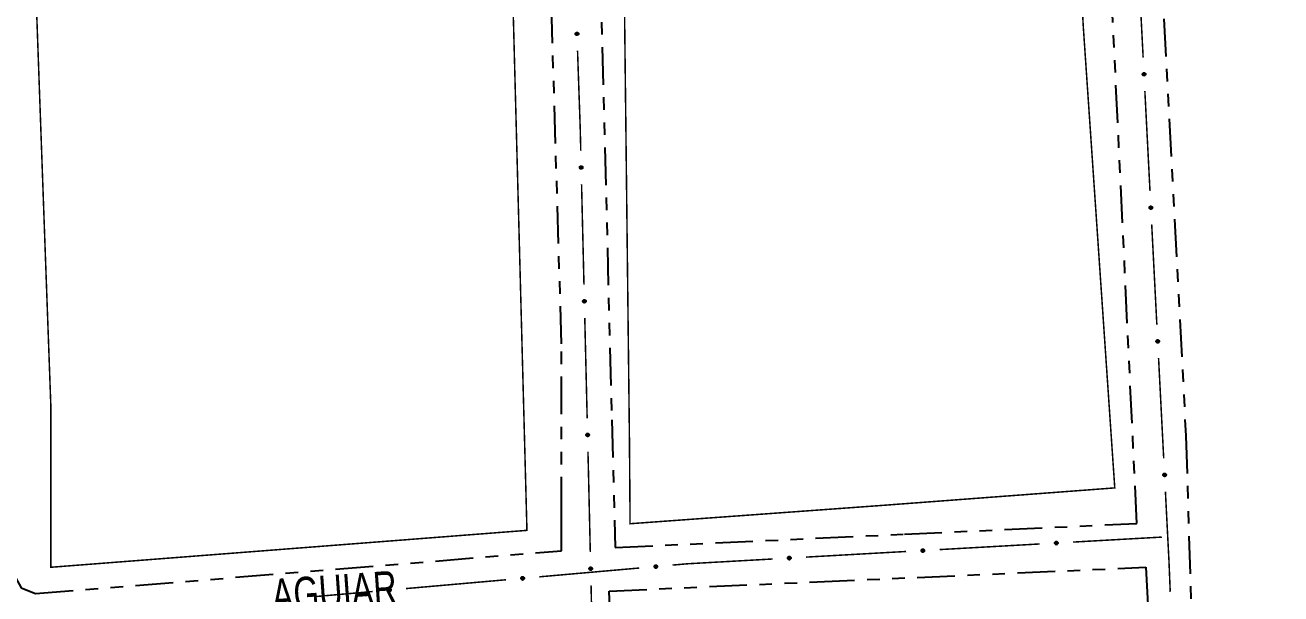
# Model space of a CAD drawing. Extents: x 205807 to 207855, y 4874692 to 4876446.
# Drawn here: x 206377.4 to 206527.6, y 4875195.6 to 4875263.7 of the extents above; entities that cross this region are included whole.
import ezdxf

# ---------------------------------------------------------------- set-up
doc = ezdxf.new("R2010")
doc.units = 0
doc.header["$LTSCALE"] = 1.5
doc.header["$MEASUREMENT"] = 0
doc.linetypes.add('TRACO_25', pattern=[8, 3, -1, 1, -1, 1, -1])
for name, color, linetype in [('RU-QUADRA', 210, 'CONTINUOUS'), ('SV-EIXO-RUA-N-PAV', 6, 'CONTINUOUS'), ('SV-RUA-NAO-PAV', 7, 'CONTINUOUS'), ('SV-TXT-RUA-N-PAV', 7, 'CONTINUOUS')]:
    doc.layers.add(name, color=color, linetype=linetype)
doc.styles.add('ARIAL', font='ARIAL.SHX')

msp = doc.modelspace()

# ---------------------------------------------------------------- linework, layer by layer
at = {"layer": 'RU-QUADRA', "linetype": 'Continuous', "const_width": 0.18, "flags": 128}
for points in [[(206376.517047, 4875338.648724), (206375.884956, 4875349.547173), (206375.380263, 4875358.914894), (206374.142032, 4875384.26973), (206432.654141, 4875368.1513), (206434.862145, 4875299.040771), (206437.40135, 4875203.213393), (206380.434844, 4875198.797385), (206380.434066, 4875218.348207), (206379.69159, 4875238.77867), (206378.11644, 4875282.701541)], [(206479.558369, 4875206.172711), (206449.740812, 4875204.006396), (206449.665629, 4875213.936201), (206448.772571, 4875291.975158), (206447.447768, 4875340.992849), (206446.343766, 4875364.176892), (206492.932653, 4875352.25367), (206497.127861, 4875349.824866), (206499.115064, 4875345.188057), (206499.556665, 4875340.551249), (206503.972673, 4875263.271105), (206507.72628, 4875208.291803)]]:
    msp.add_lwpolyline(points, close=True, dxfattribs=at)
at = {"layer": 'SV-EIXO-RUA-N-PAV', "const_width": 0.18}
for points in [[(206510.77278, 4875266.578285), (206511.121521, 4875259.777826)], [(206443.454312, 4875260.611241), (206443.765664, 4875251.616628)], [(206511.32638, 4875255.783075), (206511.940957, 4875243.798823)], [(206443.765664, 4875251.616628), (206443.775418, 4875251.334849)], [(206443.775418, 4875251.334849), (206443.840503, 4875248.617576)], [(206443.936284, 4875244.618723), (206444.223626, 4875232.622164)], [(206512.145816, 4875239.804073), (206512.760393, 4875227.819821)], [(206444.319407, 4875228.623311), (206444.60675, 4875216.626751)], [(206512.965252, 4875223.82507), (206513.579829, 4875211.840818)], [(206444.702531, 4875212.627898), (206444.750421, 4875210.628472)], [(206444.750421, 4875210.628472), (206444.758866, 4875210.275915)], [(206444.758866, 4875210.275915), (206444.980077, 4875200.631109)], [(206513.784688, 4875207.846067), (206514.194406, 4875199.856566)], [(206502.735759, 4875201.810755), (206512.719961, 4875202.372637)], [(206512.719961, 4875202.372637), (206513.354329, 4875202.408335)], [(206470.786312, 4875200.012733), (206482.767355, 4875200.686991)], [(206486.761036, 4875200.911744), (206498.742078, 4875201.586002)], [(206438.877398, 4875197.653314), (206450.83104, 4875198.707079)], [(206454.815588, 4875199.058334), (206455.811725, 4875199.146148)], [(206455.811725, 4875199.146148), (206456.560236, 4875199.212131)], [(206456.560236, 4875199.212131), (206466.792632, 4875199.78798)], [(206514.194406, 4875199.856566), (206514.214846, 4875199.457993)], [(206514.214846, 4875199.457993), (206514.361428, 4875195.860075)], [(206422.939207, 4875196.248294), (206434.89285, 4875197.302059)], [(206411.936305, 4875195.278341), (206418.954659, 4875195.897039)], [(206445.071796, 4875196.632161), (206445.346953, 4875184.635316)]]:
    msp.add_lwpolyline(points, dxfattribs=at)
at = {"layer": 'SV-EIXO-RUA-N-PAV'}
for points in [[(206443.490167, 4875262.757446), (206443.526395, 4875262.72459), (206443.550813, 4875262.688944), (206443.562622, 4875262.653351), (206443.564855, 4875262.619178), (206443.563203, 4875262.583959), (206443.553703, 4875262.54882), (206443.534519, 4875262.512154), (206443.501815, 4875262.475581), (206443.463655, 4875262.452967), (206443.429379, 4875262.439523), (206443.393879, 4875262.435143), (206443.359694, 4875262.437321), (206443.323519, 4875262.448396), (206443.286552, 4875262.468199), (206443.250572, 4875262.501975), (206443.226873, 4875262.537086), (206443.216355, 4875262.571813), (206443.212177, 4875262.60753), (206443.214295, 4875262.643465), (206443.223819, 4875262.677905), (206443.243825, 4875262.715089), (206443.277632, 4875262.75016), (206443.312381, 4875262.774196), (206443.346951, 4875262.785199), (206443.382208, 4875262.78852), (206443.417551, 4875262.787292), (206443.453272, 4875262.779213), (206443.490167, 4875262.757446)], [(206511.326528, 4875257.92958), (206511.363298, 4875257.897331), (206511.388306, 4875257.862096), (206511.400704, 4875257.826704), (206511.403506, 4875257.792573), (206511.40244, 4875257.757332), (206511.393525, 4875257.722039), (206511.374955, 4875257.68506), (206511.342863, 4875257.647947), (206511.305084, 4875257.624702), (206511.271037, 4875257.61069), (206511.235615, 4875257.605719), (206511.201398, 4875257.607329), (206511.165044, 4875257.617801), (206511.127753, 4875257.636986), (206511.091216, 4875257.670158), (206511.066936, 4875257.70487), (206511.055842, 4875257.739418), (206511.05107, 4875257.77506), (206511.052591, 4875257.811025), (206511.061541, 4875257.845619), (206511.080925, 4875257.883131), (206511.114144, 4875257.918759), (206511.148488, 4875257.94337), (206511.182871, 4875257.954946), (206511.218067, 4875257.958854), (206511.253426, 4875257.958214), (206511.289276, 4875257.95073), (206511.326528, 4875257.92958)], [(206443.995002, 4875246.764425), (206444.030878, 4875246.731184), (206444.054914, 4875246.69528), (206444.066343, 4875246.659563), (206444.068212, 4875246.625368), (206444.066185, 4875246.590169), (206444.056311, 4875246.555133), (206444.036738, 4875246.518674), (206444.003646, 4875246.482451), (206443.965247, 4875246.460245), (206443.93083, 4875246.447167), (206443.895286, 4875246.443165), (206443.861125, 4875246.445708), (206443.82507, 4875246.457168), (206443.788316, 4875246.477363), (206443.752698, 4875246.51152), (206443.729375, 4875246.546882), (206443.719227, 4875246.581719), (206443.71543, 4875246.617478), (206443.717931, 4875246.653389), (206443.727822, 4875246.687725), (206443.748222, 4875246.724694), (206443.782401, 4875246.759403), (206443.817404, 4875246.783068), (206443.85209, 4875246.793701), (206443.887379, 4875246.796647), (206443.922708, 4875246.795043), (206443.95834, 4875246.786583), (206443.995002, 4875246.764425)], [(206512.145964, 4875241.950578), (206512.182734, 4875241.918328), (206512.207742, 4875241.883093), (206512.22014, 4875241.847702), (206512.222942, 4875241.81357), (206512.221876, 4875241.778329), (206512.212961, 4875241.743037), (206512.194391, 4875241.706057), (206512.162299, 4875241.668945), (206512.12452, 4875241.645699), (206512.090473, 4875241.631687), (206512.055051, 4875241.626717), (206512.020834, 4875241.628326), (206511.98448, 4875241.638798), (206511.947189, 4875241.657983), (206511.910652, 4875241.691156), (206511.886372, 4875241.725868), (206511.875278, 4875241.760415), (206511.870506, 4875241.796057), (206511.872027, 4875241.832022), (206511.880977, 4875241.866616), (206511.900361, 4875241.904128), (206511.93358, 4875241.939756), (206511.967924, 4875241.964367), (206512.002307, 4875241.975944), (206512.037503, 4875241.979851), (206512.072862, 4875241.979211), (206512.108712, 4875241.971728), (206512.145964, 4875241.950578)], [(206444.378125, 4875230.769013), (206444.414001, 4875230.735772), (206444.438038, 4875230.699867), (206444.449467, 4875230.664151), (206444.451336, 4875230.629956), (206444.449308, 4875230.594757), (206444.439434, 4875230.559721), (206444.419862, 4875230.523261), (206444.38677, 4875230.487039), (206444.34837, 4875230.464833), (206444.313954, 4875230.451755), (206444.278409, 4875230.447753), (206444.244249, 4875230.450295), (206444.208194, 4875230.461755), (206444.17144, 4875230.481951), (206444.135822, 4875230.516108), (206444.112498, 4875230.55147), (206444.102351, 4875230.586307), (206444.098554, 4875230.622066), (206444.101055, 4875230.657976), (206444.110945, 4875230.692313), (206444.131346, 4875230.729282), (206444.165525, 4875230.76399), (206444.200528, 4875230.787655), (206444.235213, 4875230.798289), (206444.270503, 4875230.801235), (206444.305831, 4875230.79963), (206444.341464, 4875230.791171), (206444.378125, 4875230.769013)], [(206512.9654, 4875225.971575), (206513.00217, 4875225.939326), (206513.027178, 4875225.90409), (206513.039576, 4875225.868699), (206513.042378, 4875225.834568), (206513.041312, 4875225.799327), (206513.032397, 4875225.764034), (206513.013827, 4875225.727054), (206512.981735, 4875225.689942), (206512.943956, 4875225.666697), (206512.909909, 4875225.652685), (206512.874487, 4875225.647714), (206512.84027, 4875225.649324), (206512.803916, 4875225.659796), (206512.766625, 4875225.678981), (206512.730088, 4875225.712153), (206512.705808, 4875225.746865), (206512.694714, 4875225.781412), (206512.689943, 4875225.817055), (206512.691463, 4875225.85302), (206512.700413, 4875225.887614), (206512.719797, 4875225.925126), (206512.753016, 4875225.960754), (206512.78736, 4875225.985365), (206512.821743, 4875225.996941), (206512.856939, 4875226.000849), (206512.892298, 4875226.000209), (206512.928148, 4875225.992725), (206512.9654, 4875225.971575)], [(206444.761249, 4875214.7736), (206444.797125, 4875214.74036), (206444.821162, 4875214.704455), (206444.83259, 4875214.668738), (206444.83446, 4875214.634543), (206444.832432, 4875214.599345), (206444.822558, 4875214.564308), (206444.802985, 4875214.527849), (206444.769893, 4875214.491626), (206444.731494, 4875214.46942), (206444.697077, 4875214.456343), (206444.661533, 4875214.45234), (206444.627372, 4875214.454883), (206444.591318, 4875214.466343), (206444.554563, 4875214.486539), (206444.518945, 4875214.520696), (206444.495622, 4875214.556057), (206444.485475, 4875214.590894), (206444.481677, 4875214.626654), (206444.484178, 4875214.662564), (206444.494069, 4875214.6969), (206444.514469, 4875214.73387), (206444.548648, 4875214.768578), (206444.583652, 4875214.792243), (206444.618337, 4875214.802877), (206444.653626, 4875214.805822), (206444.688955, 4875214.804218), (206444.724588, 4875214.795759), (206444.761249, 4875214.7736)], [(206513.784836, 4875209.992572), (206513.821606, 4875209.960323), (206513.846614, 4875209.925088), (206513.859012, 4875209.889696), (206513.861814, 4875209.855565), (206513.860748, 4875209.820324), (206513.851833, 4875209.785031), (206513.833263, 4875209.748052), (206513.801172, 4875209.710939), (206513.763392, 4875209.687694), (206513.729345, 4875209.673682), (206513.693923, 4875209.668711), (206513.659706, 4875209.670321), (206513.623352, 4875209.680793), (206513.586061, 4875209.699978), (206513.549524, 4875209.733151), (206513.525244, 4875209.767863), (206513.51415, 4875209.80241), (206513.509379, 4875209.838052), (206513.510899, 4875209.874017), (206513.519849, 4875209.908611), (206513.539233, 4875209.946123), (206513.572452, 4875209.981751), (206513.606796, 4875210.006362), (206513.641179, 4875210.017938), (206513.676375, 4875210.021846), (206513.711734, 4875210.021206), (206513.747584, 4875210.013722), (206513.784836, 4875209.992572)], [(206500.58928, 4875201.800212), (206500.621345, 4875201.837142), (206500.656456, 4875201.862325), (206500.691785, 4875201.8749), (206500.725902, 4875201.877871), (206500.761148, 4875201.87698), (206500.796484, 4875201.868242), (206500.833556, 4875201.849856), (206500.870828, 4875201.81795), (206500.894261, 4875201.780287), (206500.908442, 4875201.74631), (206500.913589, 4875201.710913), (206500.91215, 4875201.676688), (206500.901859, 4875201.640283), (206500.88286, 4875201.602896), (206500.84987, 4875201.566194), (206500.815279, 4875201.541742), (206500.780788, 4875201.530476), (206500.74517, 4875201.525527), (206500.709198, 4875201.526868), (206500.67456, 4875201.535646), (206500.636952, 4875201.554843), (206500.601159, 4875201.587884), (206500.576377, 4875201.622106), (206500.564629, 4875201.65643), (206500.560546, 4875201.691606), (206500.56101, 4875201.726968), (206500.568315, 4875201.762855), (206500.58928, 4875201.800212)], [(206484.614556, 4875200.901201), (206484.646622, 4875200.938131), (206484.681733, 4875200.963314), (206484.717062, 4875200.975889), (206484.751179, 4875200.97886), (206484.786424, 4875200.977969), (206484.821761, 4875200.969231), (206484.858833, 4875200.950845), (206484.896105, 4875200.918939), (206484.919538, 4875200.881276), (206484.933719, 4875200.847299), (206484.938866, 4875200.811902), (206484.937427, 4875200.777677), (206484.927136, 4875200.741272), (206484.908137, 4875200.703885), (206484.875147, 4875200.667183), (206484.840556, 4875200.642731), (206484.806065, 4875200.631465), (206484.770447, 4875200.626516), (206484.734475, 4875200.627857), (206484.699837, 4875200.636635), (206484.662229, 4875200.655832), (206484.626435, 4875200.688873), (206484.601653, 4875200.723095), (206484.589906, 4875200.757419), (206484.585823, 4875200.792595), (206484.586287, 4875200.827957), (206484.593592, 4875200.863844), (206484.614556, 4875200.901201)], [(206445.132693, 4875198.777802), (206445.168536, 4875198.744525), (206445.192536, 4875198.708596), (206445.203928, 4875198.672868), (206445.205763, 4875198.638671), (206445.203699, 4875198.603474), (206445.19379, 4875198.568448), (206445.17418, 4875198.532009), (206445.141051, 4875198.49582), (206445.10263, 4875198.473653), (206445.0682, 4875198.46061), (206445.032651, 4875198.456644), (206444.998493, 4875198.459221), (206444.96245, 4875198.470718), (206444.925716, 4875198.490951), (206444.890133, 4875198.525144), (206444.866846, 4875198.560529), (206444.856734, 4875198.595377), (206444.852973, 4875198.63114), (206444.85551, 4875198.667047), (206444.865436, 4875198.701374), (206444.885874, 4875198.738322), (206444.920088, 4875198.772996), (206444.955115, 4875198.796625), (206444.989811, 4875198.807224), (206445.025104, 4875198.810134), (206445.060431, 4875198.808493), (206445.096055, 4875198.799998), (206445.132693, 4875198.777802)], [(206452.670522, 4875198.979744), (206452.701401, 4875199.017673), (206452.735695, 4875199.043956), (206452.770608, 4875199.057644), (206452.804614, 4875199.061696), (206452.83987, 4875199.061923), (206452.875466, 4875199.054309), (206452.913102, 4875199.037108), (206452.951366, 4875199.006399), (206452.975982, 4875198.969498), (206452.991234, 4875198.935988), (206452.9975, 4875198.900773), (206452.997147, 4875198.866519), (206452.988015, 4875198.829806), (206452.970211, 4875198.791835), (206452.938401, 4875198.754106), (206452.904603, 4875198.72857), (206452.870486, 4875198.716216), (206452.835043, 4875198.71014), (206452.799046, 4875198.71034), (206452.764147, 4875198.718015), (206452.72595, 4875198.73601), (206452.689127, 4875198.7679), (206452.663272, 4875198.801319), (206452.650443, 4875198.835253), (206452.645247, 4875198.870282), (206452.644589, 4875198.905641), (206452.650753, 4875198.941742), (206452.670522, 4875198.979744)], [(206468.639833, 4875200.00219), (206468.671899, 4875200.03912), (206468.707009, 4875200.064303), (206468.742339, 4875200.076878), (206468.776456, 4875200.079849), (206468.811701, 4875200.078958), (206468.847038, 4875200.07022), (206468.88411, 4875200.051834), (206468.921381, 4875200.019928), (206468.944815, 4875199.982265), (206468.958996, 4875199.948288), (206468.964143, 4875199.912891), (206468.962704, 4875199.878667), (206468.952413, 4875199.842261), (206468.933414, 4875199.804874), (206468.900424, 4875199.768173), (206468.865833, 4875199.74372), (206468.831342, 4875199.732455), (206468.795724, 4875199.727505), (206468.759751, 4875199.728846), (206468.725113, 4875199.737624), (206468.687505, 4875199.756821), (206468.651712, 4875199.789862), (206468.62693, 4875199.824084), (206468.615183, 4875199.858408), (206468.6111, 4875199.893584), (206468.611564, 4875199.928946), (206468.618869, 4875199.964833), (206468.639833, 4875200.00219)], [(206436.732332, 4875197.574725), (206436.76321, 4875197.612653), (206436.797505, 4875197.638936), (206436.832418, 4875197.652624), (206436.866423, 4875197.656676), (206436.901679, 4875197.656903), (206436.937276, 4875197.649289), (206436.974911, 4875197.632088), (206437.013176, 4875197.601379), (206437.037791, 4875197.564478), (206437.053043, 4875197.530968), (206437.05931, 4875197.495753), (206437.058956, 4875197.461499), (206437.049825, 4875197.424786), (206437.03202, 4875197.386815), (206437.000211, 4875197.349086), (206436.966413, 4875197.32355), (206436.932296, 4875197.311196), (206436.896852, 4875197.30512), (206436.860856, 4875197.30532), (206436.825957, 4875197.312995), (206436.787759, 4875197.33099), (206436.750936, 4875197.36288), (206436.725082, 4875197.396299), (206436.712252, 4875197.430233), (206436.707056, 4875197.465262), (206436.706399, 4875197.500621), (206436.712562, 4875197.536722), (206436.732332, 4875197.574725)], [(206420.794141, 4875196.169705), (206420.82502, 4875196.207633), (206420.859314, 4875196.233916), (206420.894227, 4875196.247604), (206420.928233, 4875196.251656), (206420.963489, 4875196.251883), (206420.999085, 4875196.244269), (206421.036721, 4875196.227068), (206421.074985, 4875196.196359), (206421.099601, 4875196.159459), (206421.114852, 4875196.125948), (206421.121119, 4875196.090733), (206421.120766, 4875196.056479), (206421.111634, 4875196.019766), (206421.09383, 4875195.981795), (206421.06202, 4875195.944066), (206421.028222, 4875195.91853), (206420.994105, 4875195.906176), (206420.958662, 4875195.9001), (206420.922665, 4875195.9003), (206420.887766, 4875195.907975), (206420.849568, 4875195.92597), (206420.812746, 4875195.95786), (206420.786891, 4875195.991279), (206420.774062, 4875196.025213), (206420.768866, 4875196.060242), (206420.768208, 4875196.095601), (206420.774372, 4875196.131702), (206420.794141, 4875196.169705)]]:
    msp.add_lwpolyline(points, close=True, dxfattribs=at)
for points in [[(206443.214295, 4875262.643465), (206443.226873, 4875262.537086)], [(206443.219843, 4875262.656369), (206443.238011, 4875262.525926)], [(206443.223819, 4875262.677905), (206443.250572, 4875262.501975)], [(206443.236391, 4875262.691076), (206443.267829, 4875262.492824)], [(206443.243825, 4875262.715089), (206443.286552, 4875262.468199)], [(206443.26239, 4875262.72884), (206443.304419, 4875262.461323)], [(206443.277632, 4875262.75016), (206443.323519, 4875262.448396)], [(206443.294081, 4875262.759974), (206443.340394, 4875262.447549)], [(206443.312381, 4875262.774196), (206443.359694, 4875262.437321)], [(206443.329018, 4875262.776202), (206443.376181, 4875262.439231)], [(206443.346951, 4875262.785199), (206443.393879, 4875262.435143)], [(206443.364238, 4875262.784248), (206443.408957, 4875262.439)], [(206443.382208, 4875262.78852), (206443.429379, 4875262.439523)], [(206443.401105, 4875262.784159), (206443.448127, 4875262.451278)], [(206443.417551, 4875262.787292), (206443.463655, 4875262.452967)], [(206443.435434, 4875262.778521), (206443.483017, 4875262.46887)], [(206443.453272, 4875262.779213), (206443.501815, 4875262.475581)], [(206443.469951, 4875262.767427), (206443.516165, 4875262.497324)], [(206443.490167, 4875262.757446), (206443.534519, 4875262.512154)], [(206443.509174, 4875262.738748), (206443.543434, 4875262.537863)], [(206443.526395, 4875262.72459), (206443.553703, 4875262.54882)], [(206443.540403, 4875262.70433), (206443.55716, 4875262.575203)], [(206443.550813, 4875262.688944), (206443.563203, 4875262.583959)], [(206511.052591, 4875257.811025), (206511.066936, 4875257.70487)], [(206511.057922, 4875257.82402), (206511.078259, 4875257.693897)], [(206511.061541, 4875257.845619), (206511.091216, 4875257.670158)], [(206511.073891, 4875257.858997), (206511.108623, 4875257.661296)], [(206511.080925, 4875257.883131), (206511.127753, 4875257.636986)], [(206511.099259, 4875257.897188), (206511.145731, 4875257.630407)], [(206511.114144, 4875257.918759), (206511.165044, 4875257.617801)], [(206511.130427, 4875257.928846), (206511.181931, 4875257.617234)], [(206511.148488, 4875257.94337), (206511.201398, 4875257.607329)], [(206511.165089, 4875257.945653), (206511.217851, 4875257.609512)], [(206511.182871, 4875257.954946), (206511.235615, 4875257.605719)], [(206511.200171, 4875257.954283), (206511.250627, 4875257.609827)], [(206511.218067, 4875257.958854), (206511.271037, 4875257.61069)], [(206511.237034, 4875257.954808), (206511.289587, 4875257.622755)], [(206511.253426, 4875257.958214), (206511.305084, 4875257.624702)], [(206511.271452, 4875257.949741), (206511.324179, 4875257.640925)], [(206511.289276, 4875257.95073), (206511.342863, 4875257.647947)], [(206511.306149, 4875257.939223), (206511.35685, 4875257.669927)], [(206511.326528, 4875257.92958), (206511.374955, 4875257.68506)], [(206511.345843, 4875257.9112), (206511.383441, 4875257.710913)], [(206511.363298, 4875257.897331), (206511.393525, 4875257.722039)], [(206511.37764, 4875257.877307), (206511.396544, 4875257.748476)], [(206511.388306, 4875257.862096), (206511.40244, 4875257.757332)], [(206443.717931, 4875246.653389), (206443.729375, 4875246.546882)], [(206443.723616, 4875246.666233), (206443.740394, 4875246.535604)], [(206443.727822, 4875246.687725), (206443.752698, 4875246.51152)], [(206443.740532, 4875246.700761), (206443.769857, 4875246.502186)], [(206443.748222, 4875246.724694), (206443.788316, 4875246.477363)], [(206443.766933, 4875246.738246), (206443.806109, 4875246.470297)], [(206443.782401, 4875246.759403), (206443.82507, 4875246.457168)], [(206443.798953, 4875246.769041), (206443.841936, 4875246.456141)], [(206443.817404, 4875246.783068), (206443.861125, 4875246.445708)], [(206443.834061, 4875246.784896), (206443.877632, 4875246.447441)], [(206443.85209, 4875246.793701), (206443.895286, 4875246.443165)], [(206443.869365, 4875246.792567), (206443.910403, 4875246.446861)], [(206443.887379, 4875246.796647), (206443.93083, 4875246.447167)], [(206443.906229, 4875246.792085), (206443.949702, 4875246.458722)], [(206443.922708, 4875246.795043), (206443.965247, 4875246.460245)], [(206443.940496, 4875246.786081), (206443.984777, 4875246.475941)], [(206443.95834, 4875246.786583), (206444.003646, 4875246.482451)], [(206443.974893, 4875246.774621), (206444.018227, 4875246.504041)], [(206443.995002, 4875246.764425), (206444.036738, 4875246.518674)], [(206444.013808, 4875246.745525), (206444.045926, 4875246.544287)], [(206444.030878, 4875246.731184), (206444.056311, 4875246.555133)], [(206444.044668, 4875246.710776), (206444.060049, 4875246.581478)], [(206444.054914, 4875246.69528), (206444.066185, 4875246.590169)], [(206511.872027, 4875241.832022), (206511.886372, 4875241.725868)], [(206511.877359, 4875241.845018), (206511.897695, 4875241.714894)], [(206511.880977, 4875241.866616), (206511.910652, 4875241.691156)], [(206511.893327, 4875241.879994), (206511.928059, 4875241.682293)], [(206511.900361, 4875241.904128), (206511.947189, 4875241.657983)], [(206511.918695, 4875241.918186), (206511.965167, 4875241.651405)], [(206511.93358, 4875241.939756), (206511.98448, 4875241.638798)], [(206511.949863, 4875241.949843), (206512.001367, 4875241.638232)], [(206511.967924, 4875241.964367), (206512.020834, 4875241.628326)], [(206511.984525, 4875241.96665), (206512.037287, 4875241.63051)], [(206512.002307, 4875241.975944), (206512.055051, 4875241.626717)], [(206512.019607, 4875241.975281), (206512.070063, 4875241.630824)], [(206512.037503, 4875241.979851), (206512.090473, 4875241.631687)], [(206512.05647, 4875241.975805), (206512.109023, 4875241.643753)], [(206512.072862, 4875241.979211), (206512.12452, 4875241.645699)], [(206512.090888, 4875241.970738), (206512.143615, 4875241.661922)], [(206512.108712, 4875241.971728), (206512.162299, 4875241.668945)], [(206512.125585, 4875241.960221), (206512.176286, 4875241.690924)], [(206512.145964, 4875241.950578), (206512.194391, 4875241.706057)], [(206512.165279, 4875241.932197), (206512.202877, 4875241.731911)], [(206512.182734, 4875241.918328), (206512.212961, 4875241.743037)], [(206512.197076, 4875241.898304), (206512.21598, 4875241.769473)], [(206512.207742, 4875241.883093), (206512.221876, 4875241.778329)], [(206444.101055, 4875230.657976), (206444.112498, 4875230.55147)], [(206444.106739, 4875230.670821), (206444.123517, 4875230.540191)], [(206444.110945, 4875230.692313), (206444.135822, 4875230.516108)], [(206444.123656, 4875230.705349), (206444.152981, 4875230.506774)], [(206444.131346, 4875230.729282), (206444.17144, 4875230.481951)], [(206444.150056, 4875230.742834), (206444.189232, 4875230.474884)], [(206444.165525, 4875230.76399), (206444.208194, 4875230.461755)], [(206444.182077, 4875230.773629), (206444.225059, 4875230.460729)], [(206444.200528, 4875230.787655), (206444.244249, 4875230.450295)], [(206444.217185, 4875230.789484), (206444.260755, 4875230.452029)], [(206444.235213, 4875230.798289), (206444.278409, 4875230.447753)], [(206444.252489, 4875230.797154), (206444.293527, 4875230.451449)], [(206444.270503, 4875230.801235), (206444.313954, 4875230.451755)], [(206444.289353, 4875230.796672), (206444.332826, 4875230.46331)], [(206444.305831, 4875230.79963), (206444.34837, 4875230.464833)], [(206444.32362, 4875230.790669), (206444.367901, 4875230.480529)], [(206444.341464, 4875230.791171), (206444.38677, 4875230.487039)], [(206444.358017, 4875230.779208), (206444.401351, 4875230.508628)], [(206444.378125, 4875230.769013), (206444.419862, 4875230.523261)], [(206444.396932, 4875230.750112), (206444.42905, 4875230.548874)], [(206444.414001, 4875230.735772), (206444.439434, 4875230.559721)], [(206444.427792, 4875230.715364), (206444.443173, 4875230.586065)], [(206444.438038, 4875230.699867), (206444.449308, 4875230.594757)], [(206512.691463, 4875225.85302), (206512.705808, 4875225.746865)], [(206512.696795, 4875225.866015), (206512.717131, 4875225.735892)], [(206512.700413, 4875225.887614), (206512.730088, 4875225.712153)], [(206512.712763, 4875225.900992), (206512.747495, 4875225.703291)], [(206512.719797, 4875225.925126), (206512.766625, 4875225.678981)], [(206512.738131, 4875225.939183), (206512.784603, 4875225.672402)], [(206512.753016, 4875225.960754), (206512.803916, 4875225.659796)], [(206512.769299, 4875225.970841), (206512.820803, 4875225.659229)], [(206512.78736, 4875225.985365), (206512.84027, 4875225.649324)], [(206512.803961, 4875225.987648), (206512.856723, 4875225.651507)], [(206512.821743, 4875225.996941), (206512.874487, 4875225.647714)], [(206512.839043, 4875225.996278), (206512.889499, 4875225.651822)], [(206512.856939, 4875226.000849), (206512.909909, 4875225.652685)], [(206512.875906, 4875225.996802), (206512.928459, 4875225.66475)], [(206512.892298, 4875226.000209), (206512.943956, 4875225.666697)], [(206512.910324, 4875225.991736), (206512.963051, 4875225.68292)], [(206512.928148, 4875225.992725), (206512.981735, 4875225.689942)], [(206512.945021, 4875225.981218), (206512.995722, 4875225.711921)], [(206512.9654, 4875225.971575), (206513.013827, 4875225.727054)], [(206512.984715, 4875225.953195), (206513.022313, 4875225.752908)], [(206513.00217, 4875225.939326), (206513.032397, 4875225.764034)], [(206513.016512, 4875225.919301), (206513.035416, 4875225.790471)], [(206513.027178, 4875225.90409), (206513.041312, 4875225.799327)], [(206444.484178, 4875214.662564), (206444.495622, 4875214.556057)], [(206444.489863, 4875214.675409), (206444.506641, 4875214.544779)], [(206444.494069, 4875214.6969), (206444.518945, 4875214.520696)], [(206444.50678, 4875214.709937), (206444.536104, 4875214.511362)], [(206444.514469, 4875214.73387), (206444.554563, 4875214.486539)], [(206444.53318, 4875214.747422), (206444.572356, 4875214.479472)], [(206444.548648, 4875214.768578), (206444.591318, 4875214.466343)], [(206444.5652, 4875214.778217), (206444.608183, 4875214.465316)], [(206444.583652, 4875214.792243), (206444.627372, 4875214.454883)], [(206444.600308, 4875214.794072), (206444.643879, 4875214.456617)], [(206444.618337, 4875214.802877), (206444.661533, 4875214.45234)], [(206444.635612, 4875214.801742), (206444.676651, 4875214.456037)], [(206444.653626, 4875214.805822), (206444.697077, 4875214.456343)], [(206444.672477, 4875214.80126), (206444.715949, 4875214.467897)], [(206444.688955, 4875214.804218), (206444.731494, 4875214.46942)], [(206444.706743, 4875214.795256), (206444.751025, 4875214.485116)], [(206444.724588, 4875214.795759), (206444.769893, 4875214.491626)], [(206444.741141, 4875214.783796), (206444.784474, 4875214.513216)], [(206444.761249, 4875214.7736), (206444.802985, 4875214.527849)], [(206444.780055, 4875214.7547), (206444.812174, 4875214.553462)], [(206444.797125, 4875214.74036), (206444.822558, 4875214.564308)], [(206444.810916, 4875214.719951), (206444.826297, 4875214.590653)], [(206444.821162, 4875214.704455), (206444.832432, 4875214.599345)], [(206513.510899, 4875209.874017), (206513.525244, 4875209.767863)], [(206513.516231, 4875209.887012), (206513.536567, 4875209.756889)], [(206513.519849, 4875209.908611), (206513.549524, 4875209.733151)], [(206513.532199, 4875209.921989), (206513.566931, 4875209.724288)], [(206513.539233, 4875209.946123), (206513.586061, 4875209.699978)], [(206513.557567, 4875209.960181), (206513.604039, 4875209.6934)], [(206513.572452, 4875209.981751), (206513.623352, 4875209.680793)], [(206513.588735, 4875209.991838), (206513.640239, 4875209.680227)], [(206513.606796, 4875210.006362), (206513.659706, 4875209.670321)], [(206513.623397, 4875210.008645), (206513.676159, 4875209.672504)], [(206513.641179, 4875210.017938), (206513.693923, 4875209.668711)], [(206513.658479, 4875210.017276), (206513.708935, 4875209.672819)], [(206513.676375, 4875210.021846), (206513.729345, 4875209.673682)], [(206513.695342, 4875210.0178), (206513.747895, 4875209.685747)], [(206513.711734, 4875210.021206), (206513.763392, 4875209.687694)], [(206513.72976, 4875210.012733), (206513.782487, 4875209.703917)], [(206513.747584, 4875210.013722), (206513.801172, 4875209.710939)], [(206513.764457, 4875210.002216), (206513.815158, 4875209.732919)], [(206513.784836, 4875209.992572), (206513.833263, 4875209.748052)], [(206513.804151, 4875209.974192), (206513.841749, 4875209.773906)], [(206513.821606, 4875209.960323), (206513.851833, 4875209.785031)], [(206513.835948, 4875209.940299), (206513.854852, 4875209.811468)], [(206513.846614, 4875209.925088), (206513.860748, 4875209.820324)], [(206500.56101, 4875201.726968), (206500.894261, 4875201.780287)], [(206500.564498, 4875201.710594), (206500.896285, 4875201.764799)], [(206500.568315, 4875201.762855), (206500.870828, 4875201.81795)], [(206500.569393, 4875201.745036), (206500.877943, 4875201.799301)], [(206500.579738, 4875201.779785), (206500.848779, 4875201.831826)], [(206500.58928, 4875201.800212), (206500.833556, 4875201.849856)], [(206500.607563, 4875201.819618), (206500.80766, 4875201.858213)], [(206500.621345, 4875201.837142), (206500.796484, 4875201.868242)], [(206500.641298, 4875201.851584), (206500.770033, 4875201.871129)], [(206500.656456, 4875201.862325), (206500.761148, 4875201.87698)], [(206484.585823, 4875200.792595), (206484.933719, 4875200.847299)], [(206484.586287, 4875200.827957), (206484.919538, 4875200.881276)], [(206484.589775, 4875200.811583), (206484.921562, 4875200.865788)], [(206484.589906, 4875200.757419), (206484.938866, 4875200.811902)], [(206484.590483, 4875200.774722), (206484.934684, 4875200.826893)], [(206484.593592, 4875200.863844), (206484.896105, 4875200.918939)], [(206484.59467, 4875200.846025), (206484.90322, 4875200.90029)], [(206484.599288, 4875200.739684), (206484.935162, 4875200.79412)], [(206484.601653, 4875200.723095), (206484.937427, 4875200.777677)], [(206484.605015, 4875200.880774), (206484.874056, 4875200.932816)], [(206484.614556, 4875200.901201), (206484.858833, 4875200.950845)], [(206484.616268, 4875200.705106), (206484.927619, 4875200.758161)], [(206484.626435, 4875200.688873), (206484.927136, 4875200.741272)], [(206484.63284, 4875200.920607), (206484.832937, 4875200.959202)], [(206484.646622, 4875200.938131), (206484.821761, 4875200.969231)], [(206484.64808, 4875200.674096), (206484.914626, 4875200.721896)], [(206484.662229, 4875200.655832), (206484.908137, 4875200.703885)], [(206484.666575, 4875200.952573), (206484.79531, 4875200.972118)], [(206484.681733, 4875200.963314), (206484.786424, 4875200.977969)], [(206484.686397, 4875200.648918), (206484.883923, 4875200.684635)], [(206484.699837, 4875200.636635), (206484.875147, 4875200.667183)], [(206484.721453, 4875200.633124), (206484.851473, 4875200.654108)], [(206484.734475, 4875200.627857), (206484.840556, 4875200.642731)], [(206500.560546, 4875201.691606), (206500.908442, 4875201.74631)], [(206500.564629, 4875201.65643), (206500.913589, 4875201.710913)], [(206500.565206, 4875201.673733), (206500.909407, 4875201.725904)], [(206500.574011, 4875201.638695), (206500.909885, 4875201.69313)], [(206500.576377, 4875201.622106), (206500.91215, 4875201.676688)], [(206500.590991, 4875201.604117), (206500.902342, 4875201.657172)], [(206500.601159, 4875201.587884), (206500.901859, 4875201.640283)], [(206500.622803, 4875201.573107), (206500.889349, 4875201.620907)], [(206500.636952, 4875201.554843), (206500.88286, 4875201.602896)], [(206500.66112, 4875201.547929), (206500.858646, 4875201.583646)], [(206500.67456, 4875201.535646), (206500.84987, 4875201.566194)], [(206500.696176, 4875201.532135), (206500.826197, 4875201.553119)], [(206500.709198, 4875201.526868), (206500.815279, 4875201.541742)], [(206444.920088, 4875198.772996), (206444.96245, 4875198.470718)], [(206444.93665, 4875198.782618), (206444.979314, 4875198.469674)], [(206444.955115, 4875198.796625), (206444.998493, 4875198.459221)], [(206444.971774, 4875198.798437), (206445.015002, 4875198.460938)], [(206444.989811, 4875198.807224), (206445.032651, 4875198.456644)], [(206445.007086, 4875198.806072), (206445.047773, 4875198.460325)], [(206445.025104, 4875198.810134), (206445.0682, 4875198.46061)], [(206445.043949, 4875198.805552), (206445.087083, 4875198.472146)], [(206445.060431, 4875198.808493), (206445.10263, 4875198.473653)], [(206445.07821, 4875198.799514), (206445.122176, 4875198.489329)], [(206445.096055, 4875198.799998), (206445.141051, 4875198.49582)], [(206445.112596, 4875198.788018), (206445.155654, 4875198.517394)], [(206445.132693, 4875198.777802), (206445.17418, 4875198.532009)], [(206445.151481, 4875198.758883), (206445.183394, 4875198.557612)], [(206452.644589, 4875198.905641), (206452.975982, 4875198.969498)], [(206452.645247, 4875198.870282), (206452.991234, 4875198.935988)], [(206452.648595, 4875198.889385), (206452.978496, 4875198.954083)], [(206452.650443, 4875198.835253), (206452.9975, 4875198.900773)], [(206452.650471, 4875198.852566), (206452.992845, 4875198.915623)], [(206452.650753, 4875198.941742), (206452.951366, 4875199.006399)], [(206452.652395, 4875198.923966), (206452.959069, 4875198.987985)], [(206452.660382, 4875198.817824), (206452.994361, 4875198.882881)], [(206452.661633, 4875198.959026), (206452.928889, 4875199.01957)], [(206452.663272, 4875198.801319), (206452.997147, 4875198.866519)], [(206452.670522, 4875198.979744), (206452.913102, 4875199.037108)], [(206452.67845, 4875198.783802), (206452.987962, 4875198.846702)], [(206452.688182, 4875198.999721), (206452.886954, 4875199.04464)], [(206452.689127, 4875198.7679), (206452.988015, 4875198.829806)], [(206452.701401, 4875199.017673), (206452.875466, 4875199.054309)], [(206452.711229, 4875198.753816), (206452.976126, 4875198.810043)], [(206452.720886, 4875199.03274), (206452.848936, 4875199.056356)], [(206452.72595, 4875198.73601), (206452.970211, 4875198.791835)], [(206452.735695, 4875199.043956), (206452.83987, 4875199.061923)], [(206452.750325, 4875198.729866), (206452.946619, 4875198.771827)], [(206452.764147, 4875198.718015), (206452.938401, 4875198.754106)], [(206468.6111, 4875199.893584), (206468.958996, 4875199.948288)], [(206468.611564, 4875199.928946), (206468.944815, 4875199.982265)], [(206468.615052, 4875199.912572), (206468.946838, 4875199.966777)], [(206468.615183, 4875199.858408), (206468.964143, 4875199.912891)], [(206468.61576, 4875199.875711), (206468.959961, 4875199.927882)], [(206468.618869, 4875199.964833), (206468.921381, 4875200.019928)], [(206468.619947, 4875199.947014), (206468.928497, 4875200.001279)], [(206468.624565, 4875199.840673), (206468.960439, 4875199.895109)], [(206468.62693, 4875199.824084), (206468.962704, 4875199.878667)], [(206468.630292, 4875199.981763), (206468.899333, 4875200.033805)], [(206468.639833, 4875200.00219), (206468.88411, 4875200.051834)], [(206468.641544, 4875199.806095), (206468.952895, 4875199.85915)], [(206468.651712, 4875199.789862), (206468.952413, 4875199.842261)], [(206468.658117, 4875200.021596), (206468.858214, 4875200.060191)], [(206468.671899, 4875200.03912), (206468.847038, 4875200.07022)], [(206468.673357, 4875199.775085), (206468.939903, 4875199.822886)], [(206468.687505, 4875199.756821), (206468.933414, 4875199.804874)], [(206468.691852, 4875200.053562), (206468.820587, 4875200.073107)], [(206468.707009, 4875200.064303), (206468.811701, 4875200.078958)], [(206468.711674, 4875199.749907), (206468.909199, 4875199.785624)], [(206468.725113, 4875199.737624), (206468.900424, 4875199.768173)], [(206468.74673, 4875199.734113), (206468.87675, 4875199.755097)], [(206468.759751, 4875199.728846), (206468.865833, 4875199.74372)], [(206436.706399, 4875197.500621), (206437.037791, 4875197.564478)], [(206436.707056, 4875197.465262), (206437.053043, 4875197.530968)], [(206436.710404, 4875197.484365), (206437.040305, 4875197.549063)], [(206436.712252, 4875197.430233), (206437.05931, 4875197.495753)], [(206436.71228, 4875197.447546), (206437.054654, 4875197.510603)], [(206436.712562, 4875197.536722), (206437.013176, 4875197.601379)], [(206436.714205, 4875197.518946), (206437.020879, 4875197.582965)], [(206436.722192, 4875197.412804), (206437.056171, 4875197.477861)], [(206436.723442, 4875197.554006), (206436.990698, 4875197.61455)], [(206436.725082, 4875197.396299), (206437.058956, 4875197.461499)], [(206436.732332, 4875197.574725), (206436.974911, 4875197.632088)], [(206436.740259, 4875197.378782), (206437.049771, 4875197.441682)], [(206436.749991, 4875197.594701), (206436.948764, 4875197.63962)], [(206436.750936, 4875197.36288), (206437.049825, 4875197.424786)], [(206436.76321, 4875197.612653), (206436.937276, 4875197.649289)], [(206436.773038, 4875197.348796), (206437.037935, 4875197.405023)], [(206436.782695, 4875197.62772), (206436.910746, 4875197.651336)], [(206436.787759, 4875197.33099), (206437.03202, 4875197.386815)], [(206436.797505, 4875197.638936), (206436.901679, 4875197.656903)], [(206436.812135, 4875197.324846), (206437.008428, 4875197.366807)], [(206436.825957, 4875197.312995), (206437.000211, 4875197.349086)], [(206436.847674, 4875197.310172), (206436.976963, 4875197.335267)], [(206436.860856, 4875197.30532), (206436.966413, 4875197.32355)], [(206444.85551, 4875198.667047), (206444.866846, 4875198.560529)], [(206444.861208, 4875198.679886), (206444.877853, 4875198.54924)], [(206444.865436, 4875198.701374), (206444.890133, 4875198.525144)], [(206444.87816, 4875198.714397), (206444.907283, 4875198.515793)], [(206444.885874, 4875198.738322), (206444.925716, 4875198.490951)], [(206444.904598, 4875198.751855), (206444.943502, 4875198.483866)], [(206445.168536, 4875198.744525), (206445.19379, 4875198.568448)], [(206445.182306, 4875198.724103), (206445.197555, 4875198.594789)], [(206445.192536, 4875198.708596), (206445.203699, 4875198.603474)], [(206452.785864, 4875198.715192), (206452.915154, 4875198.740287)], [(206452.799046, 4875198.71034), (206452.904603, 4875198.72857)], [(206420.768208, 4875196.095601), (206421.099601, 4875196.159459)], [(206420.768866, 4875196.060242), (206421.114852, 4875196.125948)], [(206420.772214, 4875196.079346), (206421.102115, 4875196.144043)], [(206420.774062, 4875196.025213), (206421.121119, 4875196.090733)], [(206420.77409, 4875196.042526), (206421.116464, 4875196.105583)], [(206420.774372, 4875196.131702), (206421.074985, 4875196.196359)], [(206420.776014, 4875196.113926), (206421.082688, 4875196.177946)], [(206420.784001, 4875196.007785), (206421.11798, 4875196.072841)], [(206420.785252, 4875196.148986), (206421.052508, 4875196.20953)], [(206420.786891, 4875195.991279), (206421.120766, 4875196.056479)], [(206420.794141, 4875196.169705), (206421.036721, 4875196.227068)], [(206420.802068, 4875195.973762), (206421.111581, 4875196.036662)], [(206420.8118, 4875196.189681), (206421.010573, 4875196.2346)], [(206420.812746, 4875195.95786), (206421.111634, 4875196.019766)], [(206420.82502, 4875196.207633), (206420.999085, 4875196.244269)], [(206420.834848, 4875195.943776), (206421.099744, 4875196.000003)], [(206420.844505, 4875196.2227), (206420.972555, 4875196.246316)], [(206420.849568, 4875195.92597), (206421.09383, 4875195.981795)], [(206420.859314, 4875196.233916), (206420.963489, 4875196.251883)], [(206420.873944, 4875195.919826), (206421.070238, 4875195.961787)], [(206420.887766, 4875195.907975), (206421.06202, 4875195.944066)], [(206420.909483, 4875195.905152), (206421.038773, 4875195.930247)], [(206420.922665, 4875195.9003), (206421.028222, 4875195.91853)]]:
    msp.add_lwpolyline(points, dxfattribs=at)
at = {"layer": 'SV-RUA-NAO-PAV', "linetype": 'TRACO_25'}
for points in [[(206482.664065, 4875457.572213, 4.688276), (206496.288232, 4875361.370897, 5.809911), (206503.270028, 4875357.794355, 5.809911), (206505.915269, 4875355.301339, 5.809911), (206508.069458, 4875351.212462, 5.809911), (206509.214817, 4875345.476817, 5.809911), (206512.345224, 4875288.373186, 5.809911), (206516.230822, 4875214.521848, 4.3), (206518.440822, 4875142.991848, 4.18), (206522.917412, 4875042.149049, 4.180675), (206525.285239, 4874988.482058, 4.180675), (206525.277228, 4874988.663634, 4.180675), (206527.231827, 4874944.362472, 4.180675), (206527.599682, 4874912.712235, 4.753802), (206526.938851, 4874904.540852, 4.814688), (206525.830609, 4874895.044235, 6.161796)], [(206453.943294, 4874934.162454, 6.983759), (206454.176098, 4874946.60163, 5.408742), (206453.280733, 4874989.392228, 5.408742), (206453.28498, 4874989.227459, 5.408742), (206450.590765, 4875097.022635, 5.515174), (206447.237194, 4875195.955884, 5.883595), (206472.112728, 4875197.059747, 5.883595), (206511.440822, 4875198.801848, 4.25), (206514.464509, 4875142.792918, 4.139739), (206518.73033, 4875042.084596, 4.139739), (206521.432401, 4874988.521946, 4.139739), (206521.423286, 4874988.702635, 4.139739), (206523.65843, 4874944.395805, 4.131552), (206524.155695, 4874916.4466, 4.495035), (206523.845632, 4874906.348121, 4.776634), (206521.932621, 4874897.09422, 6.161796)]]:
    msp.add_polyline3d(points, dxfattribs=at)
for points in [[(206375.865878, 4875204.28146, 6.423944), (206376.222878, 4875197.55787, 6.432131), (206376.873336, 4875196.357444, 6.432131), (206378.62632, 4875195.648364, 6.432131), (206441.55526, 4875200.770396, 5.883595), (206441.552895, 4875205.103224, 5.883595), (206441.541752, 4875225.517638, 5.899969), (206437.223691, 4875369.916096, 5.940905), (206370.561156, 4875389.169926, 5.940905), (206371.964079, 4875358.895921, 5.940905), (206373.307216, 4875329.912071, 6.088273), (206374.982863, 4875263.609522, 6.448505)], [(206447.957788, 4875201.164529, 5.859033), (206482.561332, 4875202.753154, 5.859033), (206510.370822, 4875204.031848, 4.21), (206503.735707, 4875343.218833, 5.834472), (206502.544685, 4875349.201737, 5.834472), (206499.842106, 4875352.443754, 5.842659), (206493.111684, 4875355.627793, 5.842659), (206443.56722, 4875368.98106, 5.842659), (206447.558597, 4875216.422448, 5.842659)]]:
    msp.add_polyline3d(points, close=True, dxfattribs=at)

# ---------------------------------------------------------------- texts
at = {"layer": 'SV-TXT-RUA-N-PAV', "style": 'ARIAL', "width": 0.7}
msp.add_text('AGUIAR', height=4, rotation=4, dxfattribs=at).set_placement((206407.011187, 4875193.377657))

doc.saveas('drawing.dxf')
